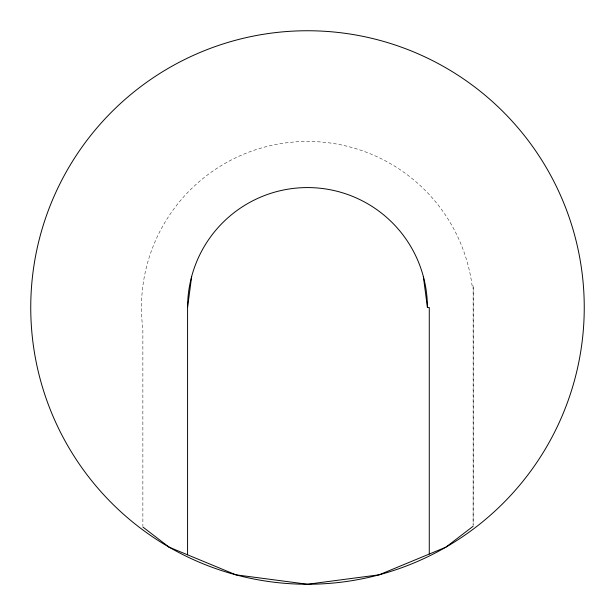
<?xml version="1.0" encoding="UTF-8"?>
<svg xmlns="http://www.w3.org/2000/svg" width="615" height="615" viewBox="0 0 615 615"><rect width="100%" height="100%" fill="white"/><g stroke="black" fill="none" stroke-linecap="round" stroke-linejoin="round"><path stroke-width="0.46" stroke-dasharray="3.08 2.31" d="M473.127 285.829L473.127 525.302L473.55 307.5L473.127 285.829L472.128 285.829A166.05 166.05 0 0 0 285.829 142.872A166.05 166.05 0 0 0 142.872 329.171L142.872 526.063"/><path stroke-width="0.92" d="M187.575 554.815L187.575 307.5L191.665 276.458M473.127 526.263L445.875 547.173L379.124 574.817L307.5 584.25L235.876 574.817L169.125 547.173L142.872 527.024M187.575 307.5A119.925 119.925 0 0 1 307.5 187.575A119.925 119.925 0 0 1 427.425 307.5L429.27 307.5L429.27 554.054M423.335 276.458L427.425 307.5M169.125 547.173A276.75 276.75 0 0 0 584.25 307.5A276.75 276.75 0 0 0 169.125 67.827A276.75 276.75 0 0 0 169.125 547.173"/></g></svg>
